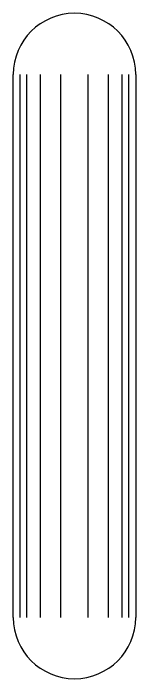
# Model space of a CAD drawing. Header units: millimetres. Extents: x 1263 to 4174, y 1008 to 2067.
# Drawn here: x 2705.204 to 2705.654, y 1008.213 to 1010.663 of the extents above; entities that cross this region are included whole.
import ezdxf

# ---------------------------------------------------------------- set-up
doc = ezdxf.new("R2010")
doc.units = ezdxf.units.MM
doc.layers.add('CERNIERE E GIUNZIONI', color=3, linetype='Continuous')

msp = doc.modelspace()

# ---------------------------------------------------------------- linework, layer by layer
at = {"layer": 'CERNIERE E GIUNZIONI'}
for p, q in [((2705.2043, 1008.4377), (2705.2043, 1010.4377)), ((2705.2293, 1008.4377), (2705.2293, 1010.4377)), ((2705.2543, 1008.4377), (2705.2543, 1010.4377)), ((2705.3043, 1008.4377), (2705.3043, 1010.4377)), ((2705.3793, 1008.4377), (2705.3793, 1010.4377)), ((2705.4793, 1008.4377), (2705.4793, 1010.4377)), ((2705.5543, 1008.4377), (2705.5543, 1010.4377)), ((2705.6043, 1008.4377), (2705.6043, 1010.4377)), ((2705.6293, 1008.4377), (2705.6293, 1010.4377)), ((2705.6543, 1010.4377), (2705.6543, 1008.4377))]:
    msp.add_line(p, q, dxfattribs=at)
for centre, start, end in [((2705.4293, 1010.4377), 0, 180), ((2705.4293, 1008.4377), 180, 0)]:
    msp.add_arc(centre, 0.225, start, end, dxfattribs=at)

doc.saveas('drawing.dxf')
